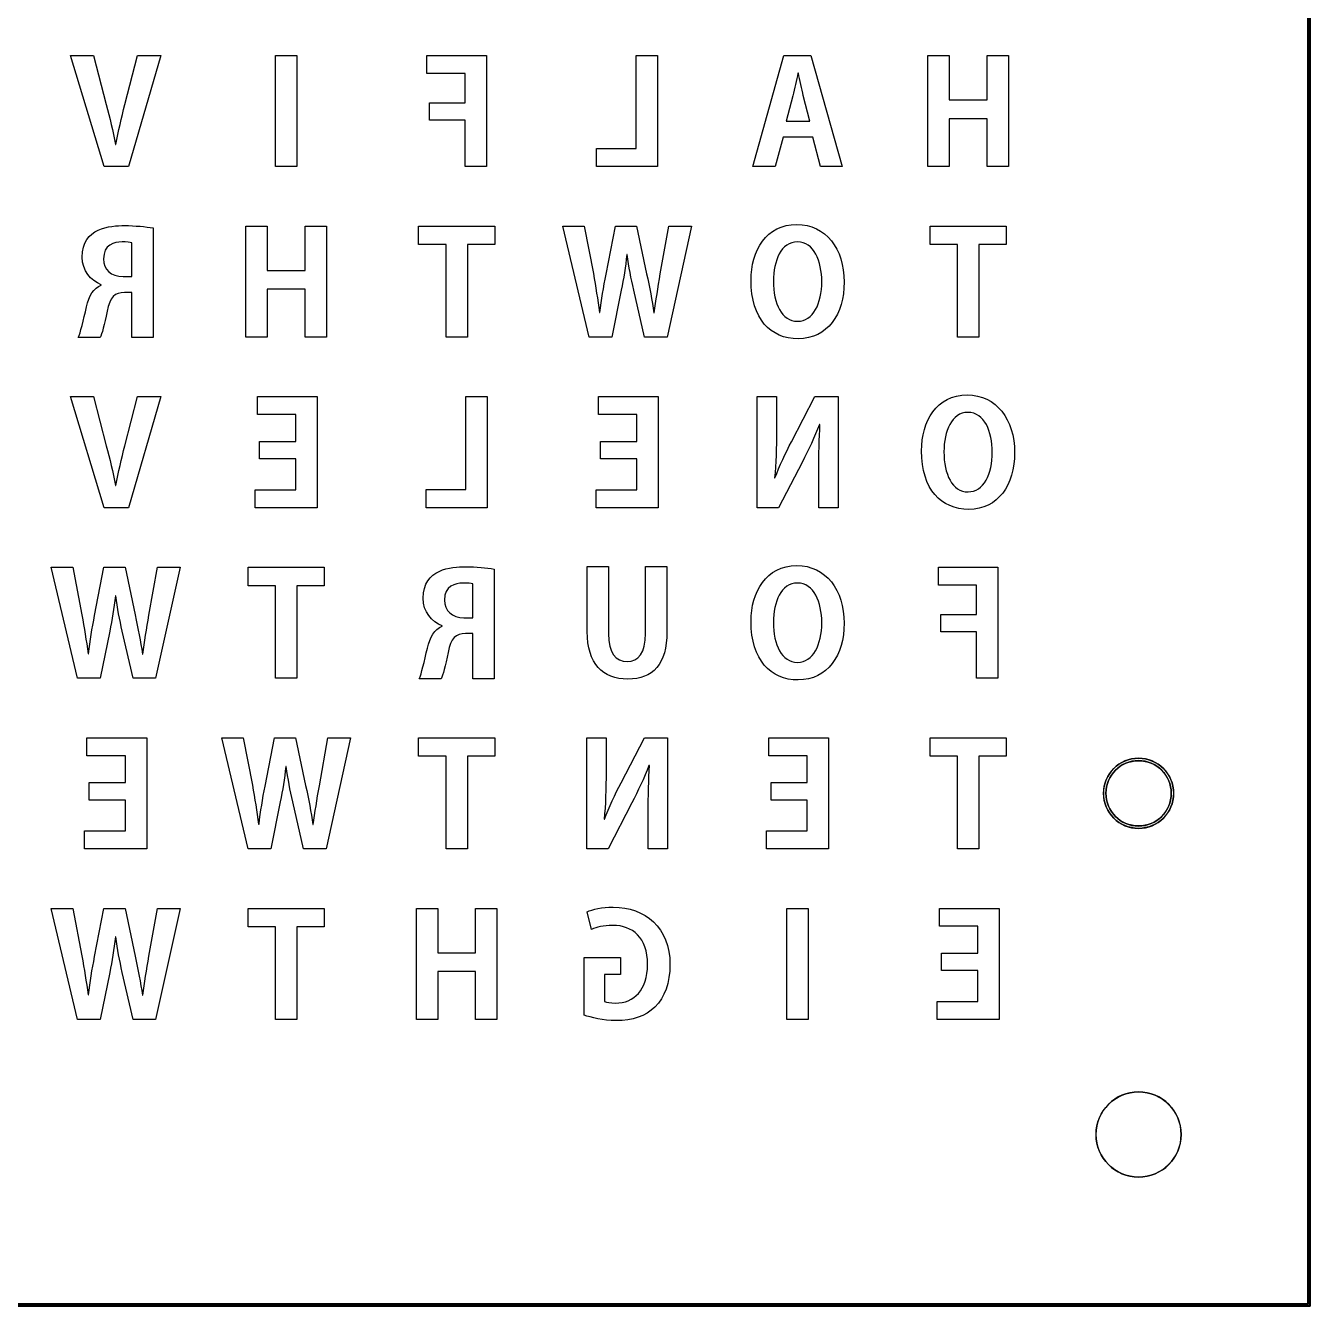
# Model space of a CAD drawing. Extents: x 0 to 300, y 0 to 300.
# Drawn here: x 149.4 to 300.1, y -0.1 to 150 of the extents above; entities that cross this region are included whole.
import ezdxf

# ---------------------------------------------------------------- set-up
doc = ezdxf.new("R2010")
doc.units = 0
doc.layers.add('Background', color=7, linetype='CONTINUOUS')
doc.layers.add('Layer_1', color=7, linetype='CONTINUOUS')

msp = doc.modelspace()

# ---------------------------------------------------------------- linework, layer by layer
at = {"layer": 'Background', "color": 5}
for p, q in [((299.999993, 300.000008), (299.999993, 0.000036)), ((299.999993, 0.000036), (0.000008, 0.000036))]:
    msp.add_line(p, q, dxfattribs=at)
at = {"layer": 'Layer_1', "color": 7}
for p, q in [((300.136165, 300.000264), (300.136165, -0.135918)), ((300.146099, -0.145823), (300.146099, 300.000265)), ((299.853943, 299.854191), (299.853943, 0.146304)), ((299.863877, 0.136399), (299.863877, 299.864114)), ((158.662254, 133.489137), (154.699854, 146.51087)), ((154.699854, 146.51087), (157.392254, 146.51087)), ((157.392254, 146.51087), (158.899321, 140.753537)), ((161.083721, 140.753537), (162.556921, 146.51087)), ((165.300121, 146.51087), (161.523988, 133.489137)), ((162.556921, 146.51087), (165.300121, 146.51087)), ((178.74692, 133.489137), (178.74692, 146.51087)), ((178.74692, 146.51087), (181.253054, 146.51087)), ((181.253054, 146.51087), (181.253054, 133.489137)), ((196.511717, 144.411137), (196.511717, 146.51087)), ((196.511717, 146.51087), (203.48825, 146.51087)), ((203.48825, 146.51087), (203.48825, 133.489137)), ((221.075258, 135.605804), (221.075258, 146.51087)), ((221.075258, 146.51087), (223.581392, 146.51087)), ((223.581392, 146.51087), (223.581392, 133.489137)), ((234.759116, 133.489137), (238.399783, 146.51087)), ((238.399783, 146.51087), (241.549383, 146.51087)), ((241.549383, 146.51087), (245.24085, 133.489137)), ((241.549383, 146.51087), (241.549383, 146.51087)), ((255.275577, 133.489137), (255.275577, 146.51087)), ((255.275577, 146.51087), (257.78171, 146.51087)), ((257.78171, 146.51087), (257.78171, 141.312337)), ((257.78171, 146.51087), (257.78171, 146.51087)), ((262.218243, 141.312337), (262.218243, 146.51087)), ((262.218243, 146.51087), (264.724377, 146.51087)), ((264.724377, 146.51087), (264.724377, 133.489137)), ((200.982117, 144.411137), (196.511717, 144.411137)), ((200.982117, 140.97367), (200.982117, 144.411137)), ((240.093116, 144.445004), (240.042316, 144.445004)), ((239.44965, 141.78647), (238.670716, 138.823137)), ((241.447783, 138.823137), (240.66885, 141.803404)), ((240.66885, 141.803404), (240.66885, 141.803404)), ((158.899321, 140.753537), (158.899321, 140.753537)), ((196.816517, 138.924737), (196.816517, 140.97367)), ((196.816517, 140.97367), (200.982117, 140.97367)), ((257.78171, 141.312337), (262.218243, 141.312337)), ((200.982117, 138.924737), (196.816517, 138.924737)), ((200.982117, 133.489137), (200.982117, 138.924737)), ((200.982117, 138.924737), (200.982117, 138.924737)), ((238.670716, 138.823137), (241.447783, 138.823137)), ((262.218243, 139.09407), (257.78171, 139.09407)), ((257.78171, 139.09407), (257.78171, 133.489137)), ((262.218243, 133.489137), (262.218243, 139.09407)), ((159.983054, 136.079937), (160.033854, 136.079937)), ((238.315116, 136.926604), (237.383783, 133.489137)), ((241.803383, 136.926604), (238.315116, 136.926604)), ((242.70085, 133.489137), (241.803383, 136.926604)), ((216.418592, 133.489137), (216.418592, 135.605804)), ((216.418592, 135.605804), (221.075258, 135.605804)), ((221.075258, 135.605804), (221.075258, 135.605804)), ((161.523988, 133.489137), (158.662254, 133.489137)), ((181.253054, 133.489137), (178.74692, 133.489137)), ((178.74692, 133.489137), (178.74692, 133.489137)), ((203.48825, 133.489137), (200.982117, 133.489137)), ((223.581392, 133.489137), (216.418592, 133.489137)), ((237.383783, 133.489137), (234.759116, 133.489137)), ((245.24085, 133.489137), (242.70085, 133.489137)), ((257.78171, 133.489137), (255.275577, 133.489137)), ((264.724377, 133.489137), (262.218243, 133.489137)), ((239.906844, 126.705593), (239.906844, 126.705593)), ((164.385729, 126.290737), (164.385729, 113.438337)), ((175.275584, 113.489135), (175.275584, 126.510868)), ((175.275584, 126.510868), (177.781718, 126.510868)), ((177.781718, 126.510868), (177.781718, 121.312335)), ((177.781718, 126.510868), (177.781718, 126.510868)), ((182.218251, 121.312335), (182.218251, 126.510868)), ((182.218251, 126.510868), (184.724384, 126.510868)), ((184.724384, 126.510868), (184.724384, 113.489135)), ((195.538045, 124.343401), (195.538045, 126.510868)), ((195.538045, 126.510868), (204.461912, 126.510868)), ((204.461912, 126.510868), (204.461912, 124.343401)), ((204.461912, 126.510868), (204.461912, 126.510868)), ((215.529583, 113.489135), (212.447717, 126.510868)), ((212.447717, 126.510868), (214.970783, 126.510868)), ((214.970783, 126.510868), (216.037583, 120.939801)), ((217.527717, 120.855135), (218.628383, 126.510868)), ((218.628383, 126.510868), (221.10065, 126.510868)), ((221.10065, 126.510868), (222.285983, 120.922868)), ((223.89465, 120.889001), (224.893717, 126.510868)), ((227.55225, 126.510868), (224.690517, 113.489135)), ((224.893717, 126.510868), (227.55225, 126.510868)), ((255.538052, 124.343401), (255.538052, 126.510868)), ((255.538052, 126.510868), (264.461919, 126.510868)), ((264.461919, 126.510868), (264.461919, 124.343401)), ((264.461919, 126.510868), (264.461919, 126.510868)), ((161.896529, 120.584204), (161.896529, 124.546604)), ((161.896529, 124.546604), (161.896529, 124.546604)), ((198.755378, 124.343401), (195.538045, 124.343401)), ((198.755378, 113.489135), (198.755378, 124.343401)), ((204.461912, 124.343401), (201.261512, 124.343401)), ((201.261512, 124.343401), (201.261512, 113.489135)), ((239.974577, 124.656659), (239.974577, 124.656659)), ((258.755385, 124.343401), (255.538052, 124.343401)), ((258.755385, 113.489135), (258.755385, 124.343401)), ((264.461919, 124.343401), (261.261519, 124.343401)), ((261.261519, 124.343401), (261.261519, 113.489135)), ((219.999983, 123.158068), (219.966117, 123.158068)), ((160.863596, 120.584204), (161.896529, 120.584204)), ((177.781718, 121.312335), (182.218251, 121.312335)), ((216.037583, 120.939801), (216.037583, 120.939801)), ((158.306663, 119.585137), (158.306663, 119.635937)), ((182.218251, 119.094068), (177.781718, 119.094068)), ((177.781718, 119.094068), (177.781718, 113.489135)), ((182.218251, 113.489135), (182.218251, 119.094068)), ((161.896529, 118.721537), (161.049863, 118.721537)), ((161.896529, 113.438337), (161.896529, 118.721537)), ((219.305717, 119.009401), (218.188117, 113.489135)), ((222.048917, 113.489135), (220.778917, 119.009401)), ((216.765717, 116.367801), (216.816517, 116.367801)), ((223.13265, 116.333935), (223.18345, 116.333935)), ((158.188129, 113.438337), (155.614263, 113.438337)), ((164.385729, 113.438337), (161.896529, 113.438337)), ((164.385729, 113.438337), (164.385729, 113.438337)), ((177.781718, 113.489135), (175.275584, 113.489135)), ((184.724384, 113.489135), (182.218251, 113.489135)), ((201.261512, 113.489135), (198.755378, 113.489135)), ((218.188117, 113.489135), (215.529583, 113.489135)), ((224.690517, 113.489135), (222.048917, 113.489135)), ((261.261519, 113.489135), (258.755385, 113.489135)), ((158.662254, 93.489132), (154.699854, 106.510866)), ((154.699854, 106.510866), (157.392254, 106.510866)), ((157.392254, 106.510866), (158.899321, 100.753532)), ((161.083721, 100.753532), (162.556921, 106.510866)), ((165.300121, 106.510866), (161.523988, 93.489132)), ((162.556921, 106.510866), (165.300121, 106.510866)), ((176.630243, 104.411132), (176.630243, 106.510866)), ((176.630243, 106.510866), (183.640643, 106.510866)), ((183.640643, 106.510866), (183.640643, 93.489132)), ((201.075239, 95.605799), (201.075239, 106.510866)), ((201.075239, 106.510866), (203.581373, 106.510866)), ((203.581373, 106.510866), (203.581373, 93.489132)), ((216.630247, 104.411132), (216.630247, 106.510866)), ((216.630247, 106.510866), (223.640647, 106.510866)), ((223.640647, 106.510866), (223.640647, 93.489132)), ((235.258638, 93.489132), (235.258638, 106.510866)), ((235.258638, 106.510866), (237.527705, 106.510866)), ((237.527705, 106.510866), (237.527705, 102.599266)), ((237.527705, 106.510866), (237.527705, 106.510866)), ((239.288772, 101.227666), (242.031972, 106.510866)), ((242.031972, 106.510866), (244.741305, 106.510866)), ((244.741305, 106.510866), (244.741305, 93.489132)), ((259.906846, 106.705607), (259.906846, 106.705607)), ((181.134509, 104.411132), (176.630243, 104.411132)), ((181.134509, 101.261532), (181.134509, 104.411132)), ((221.134514, 104.411132), (216.630247, 104.411132)), ((221.134514, 101.261532), (221.134514, 104.411132)), ((259.97458, 104.656674), (259.97458, 104.656674)), ((242.624638, 103.242732), (242.556905, 103.242732)), ((176.884243, 99.212599), (176.884243, 101.261532)), ((176.884243, 101.261532), (181.134509, 101.261532)), ((216.884247, 99.212599), (216.884247, 101.261532)), ((216.884247, 101.261532), (221.134514, 101.261532)), ((158.899321, 100.753532), (158.899321, 100.753532)), ((181.134509, 99.212599), (176.884243, 99.212599)), ((181.134509, 95.588866), (181.134509, 99.212599)), ((221.134514, 99.212599), (216.884247, 99.212599)), ((221.134514, 95.588866), (221.134514, 99.212599)), ((240.558772, 98.873932), (237.764772, 93.489132)), ((237.307572, 96.977399), (237.341438, 96.977399)), ((242.472238, 93.489132), (242.472238, 97.485399)), ((159.983054, 96.079932), (160.033854, 96.079932)), ((176.359309, 93.489132), (176.359309, 95.588866)), ((176.359309, 95.588866), (181.134509, 95.588866)), ((181.134509, 95.588866), (181.134509, 95.588866)), ((196.418573, 93.489132), (196.418573, 95.605799)), ((196.418573, 95.605799), (201.075239, 95.605799)), ((201.075239, 95.605799), (201.075239, 95.605799)), ((216.359314, 93.489132), (216.359314, 95.588866)), ((216.359314, 95.588866), (221.134514, 95.588866)), ((221.134514, 95.588866), (221.134514, 95.588866)), ((161.523988, 93.489132), (158.662254, 93.489132)), ((183.640643, 93.489132), (176.359309, 93.489132)), ((203.581373, 93.489132), (196.418573, 93.489132)), ((223.640647, 93.489132), (216.359314, 93.489132)), ((237.764772, 93.489132), (235.258638, 93.489132)), ((244.741305, 93.489132), (242.472238, 93.489132)), ((155.529593, 73.48913), (152.447727, 86.510863)), ((152.447727, 86.510863), (154.970793, 86.510863)), ((154.970793, 86.510863), (156.037593, 80.939797)), ((157.527727, 80.85513), (158.628393, 86.510863)), ((158.628393, 86.510863), (161.10066, 86.510863)), ((161.10066, 86.510863), (162.285993, 80.922863)), ((163.89466, 80.888997), (164.893727, 86.510863)), ((167.55226, 86.510863), (164.690527, 73.48913)), ((164.893727, 86.510863), (167.55226, 86.510863)), ((175.538059, 84.343397), (175.538059, 86.510863)), ((175.538059, 86.510863), (184.461926, 86.510863)), ((184.461926, 86.510863), (184.461926, 84.343397)), ((184.461926, 86.510863), (184.461926, 86.510863)), ((204.385714, 86.290733), (204.385714, 73.438333)), ((215.326392, 78.975527), (215.326392, 86.61246)), ((215.326392, 86.61246), (217.832525, 86.61246)), ((217.832525, 86.61246), (217.832525, 78.73846)), ((217.832525, 86.61246), (217.832525, 86.61246)), ((222.167458, 78.73846), (222.167458, 86.61246)), ((222.167458, 86.61246), (224.673592, 86.61246)), ((224.673592, 86.61246), (224.673592, 78.958594)), ((239.906844, 86.705605), (239.906844, 86.705605)), ((256.511724, 84.41113), (256.511724, 86.510863)), ((256.511724, 86.510863), (263.488257, 86.510863)), ((263.488257, 86.510863), (263.488257, 73.48913)), ((201.896514, 80.584199), (201.896514, 84.546599)), ((201.896514, 84.546599), (201.896514, 84.546599)), ((239.974577, 84.656672), (239.974577, 84.656672)), ((260.982124, 84.41113), (256.511724, 84.41113)), ((260.982124, 80.973663), (260.982124, 84.41113)), ((159.999993, 83.158063), (159.966127, 83.158063)), ((178.755393, 84.343397), (175.538059, 84.343397)), ((178.755393, 73.48913), (178.755393, 84.343397)), ((184.461926, 84.343397), (181.261526, 84.343397)), ((181.261526, 84.343397), (181.261526, 73.48913)), ((156.037593, 80.939797), (156.037593, 80.939797)), ((200.863581, 80.584199), (201.896514, 80.584199)), ((256.816524, 78.92473), (256.816524, 80.973663)), ((256.816524, 80.973663), (260.982124, 80.973663)), ((159.305727, 79.009397), (158.188127, 73.48913)), ((162.048927, 73.48913), (160.778927, 79.009397)), ((198.306648, 79.585133), (198.306648, 79.635933)), ((201.896514, 78.721533), (201.049848, 78.721533)), ((201.896514, 73.438333), (201.896514, 78.721533)), ((260.982124, 78.92473), (256.816524, 78.92473)), ((260.982124, 73.48913), (260.982124, 78.92473)), ((260.982124, 78.92473), (260.982124, 78.92473)), ((156.765727, 76.367797), (156.816527, 76.367797)), ((163.13266, 76.33393), (163.18346, 76.33393)), ((158.188127, 73.48913), (155.529593, 73.48913)), ((164.690527, 73.48913), (162.048927, 73.48913)), ((181.261526, 73.48913), (178.755393, 73.48913)), ((198.188114, 73.438333), (195.614248, 73.438333)), ((204.385714, 73.438333), (201.896514, 73.438333)), ((204.385714, 73.438333), (204.385714, 73.438333)), ((263.488257, 73.48913), (260.982124, 73.48913)), ((156.630257, 64.411128), (156.630257, 66.510861)), ((156.630257, 66.510861), (163.640657, 66.510861)), ((163.640657, 66.510861), (163.640657, 53.489128)), ((175.529579, 53.489128), (172.447712, 66.510861)), ((172.447712, 66.510861), (174.970779, 66.510861)), ((174.970779, 66.510861), (176.037579, 60.939794)), ((177.527712, 60.855128), (178.628379, 66.510861)), ((178.628379, 66.510861), (181.100645, 66.510861)), ((181.100645, 66.510861), (182.285979, 60.922861)), ((183.894645, 60.888994), (184.893712, 66.510861)), ((187.552245, 66.510861), (184.690512, 53.489128)), ((184.893712, 66.510861), (187.552245, 66.510861)), ((195.538045, 64.343394), (195.538045, 66.510861)), ((195.538045, 66.510861), (204.461912, 66.510861)), ((204.461912, 66.510861), (204.461912, 64.343394)), ((204.461912, 66.510861), (204.461912, 66.510861)), ((215.258653, 53.489128), (215.258653, 66.510861)), ((215.258653, 66.510861), (217.527719, 66.510861)), ((217.527719, 66.510861), (217.527719, 62.599261)), ((217.527719, 66.510861), (217.527719, 66.510861)), ((219.288786, 61.227661), (222.031986, 66.510861)), ((222.031986, 66.510861), (224.741319, 66.510861)), ((224.741319, 66.510861), (224.741319, 53.489128)), ((236.63025, 64.411128), (236.63025, 66.510861)), ((236.63025, 66.510861), (243.64065, 66.510861)), ((243.64065, 66.510861), (243.64065, 53.489128)), ((255.538052, 64.343394), (255.538052, 66.510861)), ((255.538052, 66.510861), (264.461919, 66.510861)), ((264.461919, 66.510861), (264.461919, 64.343394)), ((264.461919, 66.510861), (264.461919, 66.510861)), ((161.134524, 64.411128), (156.630257, 64.411128)), ((161.134524, 61.261528), (161.134524, 64.411128)), ((198.755378, 64.343394), (195.538045, 64.343394)), ((198.755378, 53.489128), (198.755378, 64.343394)), ((204.461912, 64.343394), (201.261512, 64.343394)), ((201.261512, 64.343394), (201.261512, 53.489128)), ((241.134516, 64.411128), (236.63025, 64.411128)), ((241.134516, 61.261528), (241.134516, 64.411128)), ((258.755385, 64.343394), (255.538052, 64.343394)), ((258.755385, 53.489128), (258.755385, 64.343394)), ((264.461919, 64.343394), (261.261519, 64.343394)), ((261.261519, 64.343394), (261.261519, 53.489128)), ((280.000273, 64.119262), (280.000273, 64.119262)), ((280.000273, 64.109328), (280.000273, 64.109328)), ((280.000273, 63.837026), (280.000273, 63.837026)), ((280.000273, 63.827091), (280.000273, 63.827091)), ((179.999979, 63.158061), (179.966112, 63.158061)), ((222.624653, 63.242728), (222.556919, 63.242728)), ((156.884257, 59.212594), (156.884257, 61.261528)), ((156.884257, 61.261528), (161.134524, 61.261528)), ((176.037579, 60.939794), (176.037579, 60.939794)), ((236.88425, 59.212594), (236.88425, 61.261528)), ((236.88425, 61.261528), (241.134516, 61.261528)), ((161.134524, 59.212594), (156.884257, 59.212594)), ((161.134524, 55.588861), (161.134524, 59.212594)), ((179.305712, 59.009394), (178.188112, 53.489128)), ((182.048912, 53.489128), (180.778912, 59.009394)), ((220.558786, 58.873928), (217.764786, 53.489128)), ((241.134516, 59.212594), (236.88425, 59.212594)), ((241.134516, 55.588861), (241.134516, 59.212594)), ((222.472253, 53.489128), (222.472253, 57.485394)), ((176.765712, 56.367794), (176.816512, 56.367794)), ((183.132645, 56.333928), (183.183445, 56.333928)), ((217.307586, 56.977394), (217.341453, 56.977394)), ((156.359324, 53.489128), (156.359324, 55.588861)), ((156.359324, 55.588861), (161.134524, 55.588861)), ((161.134524, 55.588861), (161.134524, 55.588861)), ((236.359316, 53.489128), (236.359316, 55.588861)), ((236.359316, 55.588861), (241.134516, 55.588861)), ((241.134516, 55.588861), (241.134516, 55.588861)), ((163.640657, 53.489128), (156.359324, 53.489128)), ((178.188112, 53.489128), (175.529579, 53.489128)), ((184.690512, 53.489128), (182.048912, 53.489128)), ((201.261512, 53.489128), (198.755378, 53.489128)), ((217.764786, 53.489128), (215.258653, 53.489128)), ((224.741319, 53.489128), (222.472253, 53.489128)), ((243.64065, 53.489128), (236.359316, 53.489128)), ((261.261519, 53.489128), (258.755385, 53.489128)), ((155.529593, 33.489125), (152.447727, 46.510859)), ((152.447727, 46.510859), (154.970793, 46.510859)), ((154.970793, 46.510859), (156.037593, 40.939792)), ((157.527727, 40.855125), (158.628393, 46.510859)), ((158.628393, 46.510859), (161.10066, 46.510859)), ((161.10066, 46.510859), (162.285993, 40.922859)), ((163.89466, 40.888992), (164.893727, 46.510859)), ((167.55226, 46.510859), (164.690527, 33.489125)), ((164.893727, 46.510859), (167.55226, 46.510859)), ((175.538059, 44.343392), (175.538059, 46.510859)), ((175.538059, 46.510859), (184.461926, 46.510859)), ((184.461926, 46.510859), (184.461926, 44.343392)), ((184.461926, 46.510859), (184.461926, 46.510859)), ((195.275587, 33.489125), (195.275587, 46.510859)), ((195.275587, 46.510859), (197.78172, 46.510859)), ((197.78172, 46.510859), (197.78172, 41.312325)), ((197.78172, 46.510859), (197.78172, 46.510859)), ((202.218253, 41.312325), (202.218253, 46.510859)), ((202.218253, 46.510859), (204.724387, 46.510859)), ((204.724387, 46.510859), (204.724387, 33.489125)), ((215.834383, 44.038592), (215.30945, 46.104459)), ((238.746911, 33.489125), (238.746911, 46.510859)), ((238.746911, 46.510859), (241.253044, 46.510859)), ((241.253044, 46.510859), (241.253044, 33.489125)), ((256.630252, 44.411125), (256.630252, 46.510859)), ((256.630252, 46.510859), (263.640652, 46.510859)), ((263.640652, 46.510859), (263.640652, 33.489125)), ((178.755393, 44.343392), (175.538059, 44.343392)), ((178.755393, 33.489125), (178.755393, 44.343392)), ((184.461926, 44.343392), (181.261526, 44.343392)), ((181.261526, 44.343392), (181.261526, 33.489125)), ((261.134519, 44.411125), (256.630252, 44.411125)), ((261.134519, 41.261525), (261.134519, 44.411125)), ((159.999993, 43.158059), (159.966127, 43.158059)), ((156.037593, 40.939792), (156.037593, 40.939792)), ((197.78172, 41.312325), (202.218253, 41.312325)), ((214.970783, 33.997125), (214.970783, 40.753525)), ((214.970783, 40.753525), (219.237983, 40.753525)), ((219.237983, 40.753525), (219.237983, 38.772325)), ((219.237983, 40.753525), (219.237983, 40.753525)), ((256.884252, 39.212592), (256.884252, 41.261525)), ((256.884252, 41.261525), (261.134519, 41.261525)), ((261.134519, 39.212592), (256.884252, 39.212592)), ((261.134519, 35.588859), (261.134519, 39.212592)), ((159.305727, 39.009392), (158.188127, 33.489125)), ((162.048927, 33.489125), (160.778927, 39.009392)), ((202.218253, 39.094059), (197.78172, 39.094059)), ((197.78172, 39.094059), (197.78172, 33.489125)), ((202.218253, 33.489125), (202.218253, 39.094059)), ((219.237983, 38.772325), (217.358383, 38.772325)), ((217.358383, 38.772325), (217.358383, 35.588859)), ((156.765727, 36.367792), (156.816527, 36.367792)), ((163.13266, 36.333925), (163.18346, 36.333925)), ((256.359319, 33.489125), (256.359319, 35.588859)), ((256.359319, 35.588859), (261.134519, 35.588859)), ((261.134519, 35.588859), (261.134519, 35.588859)), ((158.188127, 33.489125), (155.529593, 33.489125)), ((164.690527, 33.489125), (162.048927, 33.489125)), ((181.261526, 33.489125), (178.755393, 33.489125)), ((197.78172, 33.489125), (195.275587, 33.489125)), ((204.724387, 33.489125), (202.218253, 33.489125)), ((241.253044, 33.489125), (238.746911, 33.489125)), ((238.746911, 33.489125), (238.746911, 33.489125)), ((263.640652, 33.489125), (256.359319, 33.489125)), ((280.000273, 25.001168), (280.000273, 25.001168)), ((280.000273, 24.991234), (280.000273, 24.991234)), ((0.13615, 0.136399), (299.863877, 0.136399)), ((299.853943, 0.146304), (0.146072, 0.146304)), ((-0.146072, -0.145823), (300.146099, -0.145823)), ((300.136165, -0.135918), (-0.13615, -0.135918))]:
    msp.add_line(p, q, dxfattribs=at)
for points in [[(240.042316, 144.445004), (239.872983, 143.649137), (239.65285, 142.59927), (239.44965, 141.78647)], [(240.66885, 141.803404), (240.482583, 142.565404), (240.26245, 143.632204), (240.093116, 144.445004)], [(158.899321, 140.753537), (159.305721, 139.229537), (159.695188, 137.637804), (159.983054, 136.079937)], [(160.033854, 136.079937), (160.304788, 137.654737), (160.694254, 139.212604), (161.083721, 140.753537)], [(234.538977, 120.152393), (234.538977, 123.623726), (236.300044, 126.705593), (239.906844, 126.705593)], [(239.906844, 126.705593), (243.310444, 126.705593), (245.460977, 123.843859), (245.460977, 119.949193)], [(156.071463, 122.870204), (156.071463, 126.358471), (159.390396, 126.561671), (161.032929, 126.561671)], [(161.032929, 126.561671), (162.302929, 126.561671), (163.522129, 126.443137), (164.385729, 126.290737)], [(160.745063, 124.648204), (159.830663, 124.648204), (158.577596, 124.326471), (158.577596, 122.650071)], [(161.896529, 124.546604), (161.693329, 124.614337), (161.303863, 124.648204), (160.745063, 124.648204)], [(239.974577, 124.656659), (238.061111, 124.656659), (237.163644, 122.438393), (237.163644, 120.050793)], [(242.836311, 119.999993), (242.836311, 122.387593), (241.938844, 124.656659), (239.974577, 124.656659)], [(158.306663, 119.635937), (157.087463, 120.110071), (156.071463, 121.278471), (156.071463, 122.870204)], [(158.577596, 122.650071), (158.577596, 121.413937), (159.441196, 120.584204), (160.863596, 120.584204)], [(219.966117, 123.158068), (219.796783, 121.684868), (219.593583, 120.364068), (219.305717, 119.009401)], [(220.778917, 119.009401), (220.457183, 120.381001), (220.220117, 121.684868), (219.999983, 123.158068)], [(216.037583, 120.939801), (216.308517, 119.381935), (216.562517, 117.908735), (216.765717, 116.367801)], [(216.816517, 116.367801), (216.98585, 117.891801), (217.23985, 119.331135), (217.527717, 120.855135)], [(222.285983, 120.922868), (222.62465, 119.297268), (222.946383, 117.790201), (223.13265, 116.333935)], [(223.18345, 116.333935), (223.369717, 117.722468), (223.623717, 119.331135), (223.89465, 120.889001)], [(156.579463, 117.028204), (156.884263, 118.349004), (157.392263, 119.229537), (158.306663, 119.585137)], [(240.076177, 113.294393), (236.841911, 113.294393), (234.538977, 115.614259), (234.538977, 120.152393)], [(237.163644, 120.050793), (237.163644, 117.426126), (238.128844, 115.343326), (239.991511, 115.343326)], [(239.991511, 115.343326), (241.837244, 115.343326), (242.836311, 117.443059), (242.836311, 119.999993)], [(245.460977, 119.949193), (245.460977, 116.173059), (243.513644, 113.294393), (240.076177, 113.294393)], [(161.049863, 118.721537), (159.864529, 118.721537), (159.339596, 118.196604), (159.000929, 116.520204)], [(155.614263, 113.438337), (155.868263, 113.929404), (156.206929, 115.487271), (156.579463, 117.028204)], [(159.000929, 116.520204), (158.696129, 114.945404), (158.374396, 113.810871), (158.188129, 113.438337)], [(254.53898, 100.152407), (254.53898, 103.623741), (256.300046, 106.705607), (259.906846, 106.705607)], [(259.906846, 106.705607), (263.310446, 106.705607), (265.46098, 103.843874), (265.46098, 99.949207)], [(259.97458, 104.656674), (258.061113, 104.656674), (257.163646, 102.438407), (257.163646, 100.050807)], [(262.836313, 100.000007), (262.836313, 102.387607), (261.938846, 104.656674), (259.97458, 104.656674)], [(237.527705, 102.599266), (237.527705, 100.482599), (237.459972, 98.636866), (237.307572, 96.977399)], [(242.556905, 103.242732), (242.015038, 101.820332), (241.253038, 100.211666), (240.558772, 98.873932)], [(242.472238, 97.485399), (242.472238, 99.805266), (242.523038, 101.634066), (242.624638, 103.242732)], [(237.341438, 96.977399), (237.866372, 98.332066), (238.594505, 99.923799), (239.288772, 101.227666)], [(158.899321, 100.753532), (159.305721, 99.229532), (159.695188, 97.637799), (159.983054, 96.079932)], [(160.033854, 96.079932), (160.304788, 97.654732), (160.694254, 99.212599), (161.083721, 100.753532)], [(260.07618, 93.294407), (256.841913, 93.294407), (254.53898, 95.614274), (254.53898, 100.152407)], [(257.163646, 100.050807), (257.163646, 97.426141), (258.128846, 95.343341), (259.991513, 95.343341)], [(259.991513, 95.343341), (261.837246, 95.343341), (262.836313, 97.443074), (262.836313, 100.000007)], [(265.46098, 99.949207), (265.46098, 96.173074), (263.513646, 93.294407), (260.07618, 93.294407)], [(196.071448, 82.870199), (196.071448, 86.358466), (199.390381, 86.561666), (201.032914, 86.561666)], [(201.032914, 86.561666), (202.302914, 86.561666), (203.522114, 86.443133), (204.385714, 86.290733)], [(234.538977, 80.152405), (234.538977, 83.623738), (236.300044, 86.705605), (239.906844, 86.705605)], [(239.906844, 86.705605), (243.310444, 86.705605), (245.460977, 83.843872), (245.460977, 79.949205)], [(200.745048, 84.648199), (199.830648, 84.648199), (198.577581, 84.326466), (198.577581, 82.650066)], [(201.896514, 84.546599), (201.693314, 84.614333), (201.303848, 84.648199), (200.745048, 84.648199)], [(239.974577, 84.656672), (238.061111, 84.656672), (237.163644, 82.438405), (237.163644, 80.050805)], [(242.836311, 80.000005), (242.836311, 82.387605), (241.938844, 84.656672), (239.974577, 84.656672)], [(159.966127, 83.158063), (159.796793, 81.684863), (159.593593, 80.364063), (159.305727, 79.009397)], [(160.778927, 79.009397), (160.457193, 80.380997), (160.220127, 81.684863), (159.999993, 83.158063)], [(198.306648, 79.635933), (197.087448, 80.110066), (196.071448, 81.278466), (196.071448, 82.870199)], [(198.577581, 82.650066), (198.577581, 81.413933), (199.441181, 80.584199), (200.863581, 80.584199)], [(156.037593, 80.939797), (156.308527, 79.38193), (156.562527, 77.90873), (156.765727, 76.367797)], [(156.816527, 76.367797), (156.98586, 77.891797), (157.23986, 79.33113), (157.527727, 80.85513)], [(162.285993, 80.922863), (162.62466, 79.297263), (162.946393, 77.790197), (163.13266, 76.33393)], [(163.18346, 76.33393), (163.369727, 77.722463), (163.623727, 79.33113), (163.89466, 80.888997)], [(240.076177, 73.294405), (236.841911, 73.294405), (234.538977, 75.614272), (234.538977, 80.152405)], [(237.163644, 80.050805), (237.163644, 77.426138), (238.128844, 75.343338), (239.991511, 75.343338)], [(239.991511, 75.343338), (241.837244, 75.343338), (242.836311, 77.443072), (242.836311, 80.000005)], [(245.460977, 79.949205), (245.460977, 76.173072), (243.513644, 73.294405), (240.076177, 73.294405)], [(196.579448, 77.028199), (196.884248, 78.348999), (197.392248, 79.229533), (198.306648, 79.585133)], [(201.049848, 78.721533), (199.864514, 78.721533), (199.339581, 78.196599), (199.000914, 76.520199)], [(220.084658, 73.387527), (217.138258, 73.387527), (215.326392, 75.165527), (215.326392, 78.975527)], [(217.832525, 78.73846), (217.832525, 76.418594), (218.662258, 75.453394), (220.016925, 75.453394)], [(220.016925, 75.453394), (221.303858, 75.453394), (222.167458, 76.45246), (222.167458, 78.73846)], [(224.673592, 78.958594), (224.673592, 75.13166), (223.014125, 73.387527), (220.084658, 73.387527)], [(195.614248, 73.438333), (195.868248, 73.929399), (196.206914, 75.487266), (196.579448, 77.028199)], [(199.000914, 76.520199), (198.696114, 74.945399), (198.374381, 73.810866), (198.188114, 73.438333)], [(280.000273, 64.119262), (277.726973, 64.119265), (275.880491, 62.273331), (275.880491, 60.000031)], [(275.890411, 60.000017), (275.890411, 62.267901), (277.732386, 64.109328), (280.000273, 64.109328)], [(280.000273, 63.837026), (277.879508, 63.837028), (276.162714, 62.120784), (276.162714, 60.000017)], [(276.172634, 60.000003), (276.172634, 62.115374), (277.884901, 63.827091), (280.000273, 63.827091)], [(284.119518, 60.000031), (284.119518, 62.273328), (282.273587, 64.119259), (280.000273, 64.119262)], [(280.000273, 64.109328), (282.268168, 64.109325), (284.109583, 62.267901), (284.109583, 60.000017)], [(283.837295, 60.000017), (283.837295, 62.120781), (282.12104, 63.837023), (280.000273, 63.837026)], [(280.000273, 63.827091), (282.115647, 63.827088), (283.827361, 62.115371), (283.827361, 60.000003)], [(179.966112, 63.158061), (179.796779, 61.684861), (179.593579, 60.364061), (179.305712, 59.009394)], [(180.778912, 59.009394), (180.457179, 60.380994), (180.220112, 61.684861), (179.999979, 63.158061)], [(217.527719, 62.599261), (217.527719, 60.482594), (217.459986, 58.636861), (217.307586, 56.977394)], [(222.556919, 63.242728), (222.015053, 61.820328), (221.253053, 60.211661), (220.558786, 58.873928)], [(222.472253, 57.485394), (222.472253, 59.805261), (222.523053, 61.634061), (222.624653, 63.242728)], [(176.037579, 60.939794), (176.308512, 59.381928), (176.562512, 57.908728), (176.765712, 56.367794)], [(176.816512, 56.367794), (176.985845, 57.891794), (177.239845, 59.331128), (177.527712, 60.855128)], [(182.285979, 60.922861), (182.624645, 59.297261), (182.946379, 57.790194), (183.132645, 56.333928)], [(183.183445, 56.333928), (183.369712, 57.722461), (183.623712, 59.331128), (183.894645, 60.888994)], [(217.341453, 56.977394), (217.866386, 58.332061), (218.594519, 59.923794), (219.288786, 61.227661)], [(275.880491, 60.000031), (275.880489, 57.726725), (277.72697, 55.880797), (280.000273, 55.880797)], [(280.000273, 55.890706), (277.732383, 55.890706), (275.890409, 57.732127), (275.890411, 60.000017)], [(276.162714, 60.000017), (276.162711, 57.879247), (277.879508, 56.163005), (280.000273, 56.163005)], [(280.000273, 56.172914), (277.884901, 56.172914), (276.172631, 57.884629), (276.172634, 60.000003)], [(280.000273, 55.880797), (282.273587, 55.880803), (284.119518, 57.726731), (284.119518, 60.000031)], [(284.109583, 60.000017), (284.109583, 57.73213), (282.268168, 55.890709), (280.000273, 55.890706)], [(280.000273, 56.163005), (282.12104, 56.163011), (283.837295, 57.87925), (283.837295, 60.000017)], [(283.827361, 60.000003), (283.827361, 57.884631), (282.115647, 56.172917), (280.000273, 56.172914)], [(215.30945, 46.104459), (215.935983, 46.409259), (217.03665, 46.646325), (218.35745, 46.646325)], [(218.35745, 46.646325), (222.099717, 46.646325), (225.029183, 44.292592), (225.029183, 39.889925)], [(218.323583, 44.512725), (217.172117, 44.512725), (216.42705, 44.309525), (215.834383, 44.038592)], [(222.404517, 39.940725), (222.404517, 43.090325), (220.64345, 44.512725), (218.323583, 44.512725)], [(159.966127, 43.158059), (159.796793, 41.684859), (159.593593, 40.364059), (159.305727, 39.009392)], [(160.778927, 39.009392), (160.457193, 40.380992), (160.220127, 41.684859), (159.999993, 43.158059)], [(156.037593, 40.939792), (156.308527, 39.381925), (156.562527, 37.908725), (156.765727, 36.367792)], [(156.816527, 36.367792), (156.98586, 37.891792), (157.23986, 39.331125), (157.527727, 40.855125)], [(162.285993, 40.922859), (162.62466, 39.297259), (162.946393, 37.790192), (163.13266, 36.333925)], [(163.18346, 36.333925), (163.369727, 37.722459), (163.623727, 39.331125), (163.89466, 40.888992)], [(218.645317, 35.402592), (220.79585, 35.402592), (222.404517, 36.926592), (222.404517, 39.940725)], [(225.029183, 39.889925), (225.029183, 37.824059), (224.385717, 36.046059), (223.268117, 34.945392)], [(217.358383, 35.588859), (217.578517, 35.487259), (218.035717, 35.402592), (218.645317, 35.402592)], [(223.268117, 34.945392), (222.16745, 33.861659), (220.660383, 33.353659), (218.679183, 33.353659)], [(218.679183, 33.353659), (217.205983, 33.353659), (215.732783, 33.709259), (214.970783, 33.997125)], [(280.000273, 25.001168), (277.23822, 25.001168), (274.998547, 22.762045), (274.998547, 19.999992)], [(275.00902, 19.999981), (275.00902, 22.756629), (277.243625, 24.991236), (280.000273, 24.991234)], [(285.001462, 19.999992), (285.001462, 22.762042), (282.762311, 25.001165), (280.000273, 25.001168)], [(280.000273, 24.991234), (282.75692, 24.991234), (284.990963, 22.756626), (284.990963, 19.999981)], [(274.998547, 19.999992), (274.998544, 17.237937), (277.23822, 14.998814), (280.000273, 14.998814)], [(280.000273, 15.008726), (277.243625, 15.008723), (275.009017, 17.24333), (275.00902, 19.999981)], [(280.000273, 14.998814), (282.762339, 14.998817), (285.001462, 17.23794), (285.001462, 19.999992)], [(284.990963, 19.999981), (284.990992, 17.243333), (282.75692, 15.008729), (280.000273, 15.008726)]]:
    msp.add_open_spline(points, degree=3, dxfattribs=at)

doc.saveas('drawing.dxf')
